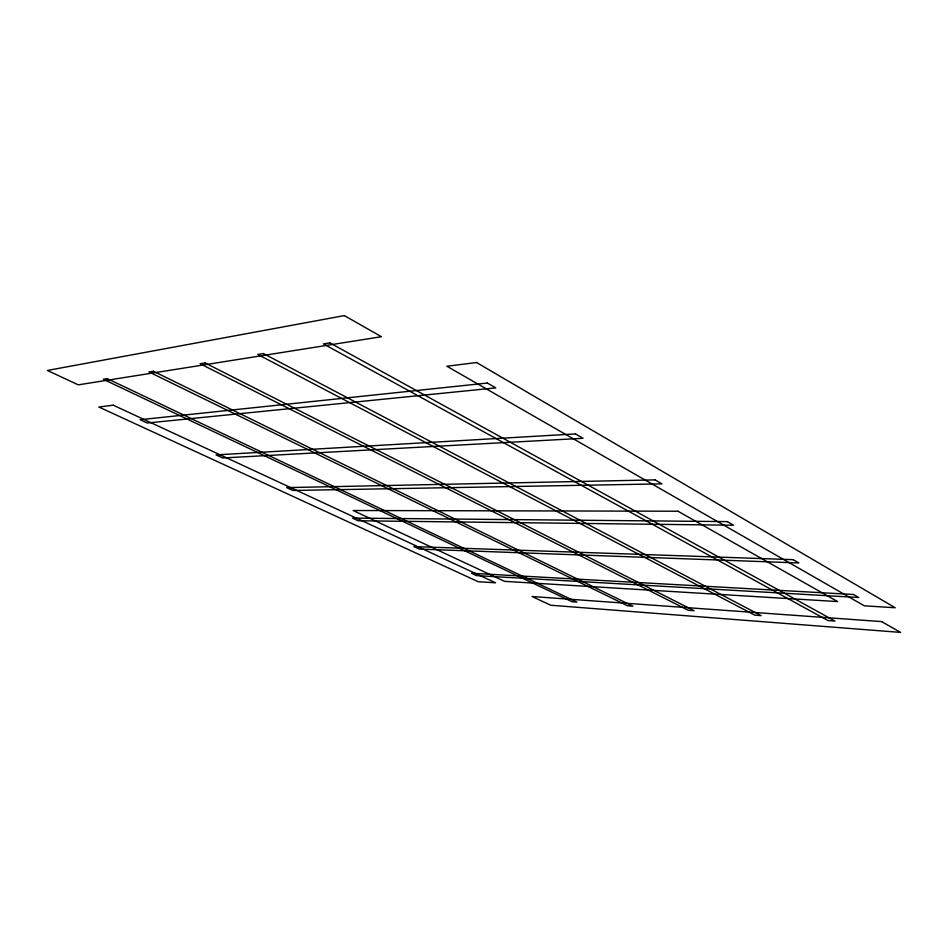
<?xml version="1.0" encoding="UTF-8"?>
<svg xmlns="http://www.w3.org/2000/svg" width="948" height="948" viewBox="0 0 948 948"><rect width="100%" height="100%" fill="white"/><g stroke="black" fill="none" stroke-linecap="round" stroke-linejoin="round"><path stroke-width="1.42" d="M344.361 315.601L47.4 370.455L78.257 384.852L381.404 336.706L344.361 315.601M107.302 378.655L103.356 379.295L572.023 601.707L576.882 602.075L107.302 378.655M153.386 371.249L148.978 371.948L627.6 605.796L632.897 606.187L153.386 371.249M205.064 362.93L200.111 363.736L688.272 610.263L694.066 610.69L205.064 362.93M263.414 353.545L257.809 354.457L754.762 615.157L761.114 615.619L263.414 353.545M329.833 342.868L323.41 343.899L827.936 620.537L834.963 621.059L329.833 342.868M113.25 405.187L98.853 407.012L478.207 581.716L495.603 582.807L113.25 405.187M476.595 362.539L446.852 366.224L864.351 605.819L895.196 607.751L476.595 362.539M487.402 383.039L140.138 419.703L147.272 423.009L495.792 387.886L487.402 383.039M575.507 433.923L216.061 454.898L222.685 457.967L583.067 438.296L575.507 433.923M655.08 479.889L286.64 487.616L292.814 490.471L661.941 483.859L655.08 479.889M677.974 511.221L353.142 510.522L504.526 581.337L837.641 601.577L677.974 511.221M727.317 521.613L352.419 518.106L358.178 520.772L733.562 525.228L727.317 521.613M793.18 559.664L413.861 546.593L419.253 549.082L798.88 562.958L793.18 559.664M853.473 594.491L471.405 573.256L476.453 575.602L858.71 597.513L853.473 594.491M881.628 621.592L532.053 596.517L550.741 605.239L900.6 632.399L881.628 621.592"/></g></svg>
